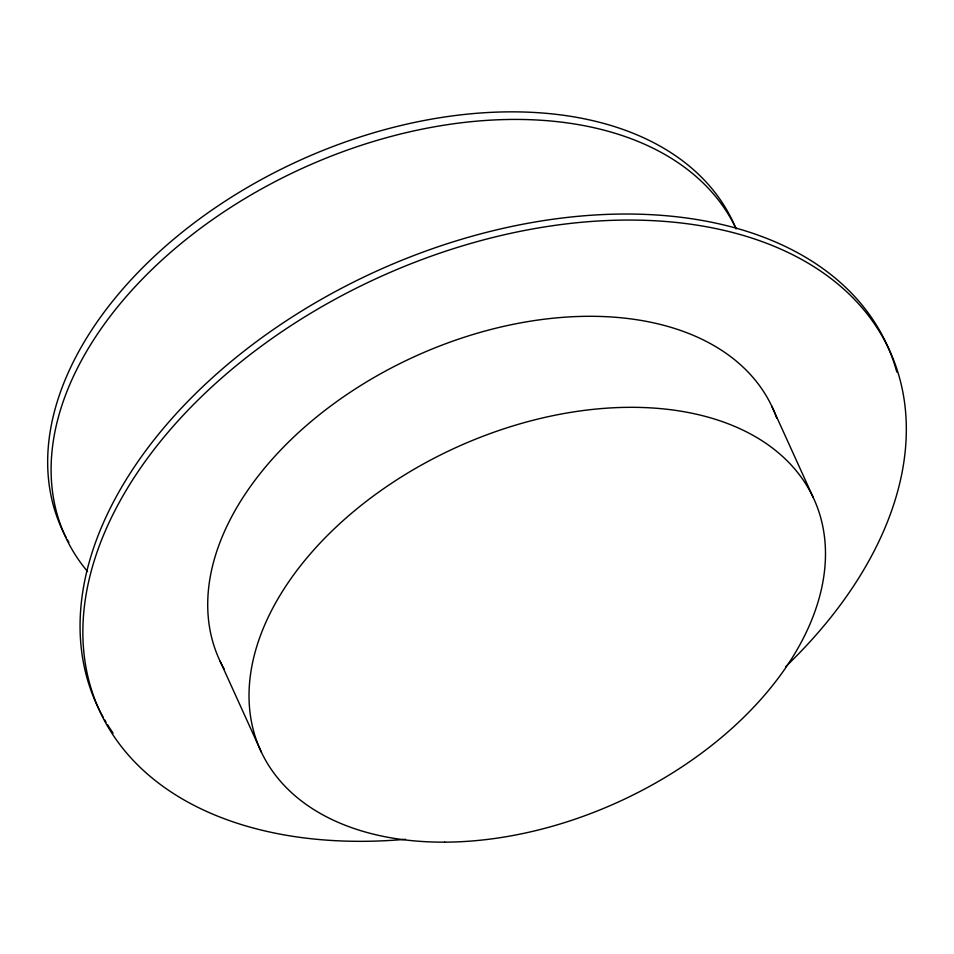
<?xml version="1.0" encoding="UTF-8"?>
<svg xmlns="http://www.w3.org/2000/svg" width="954" height="954" viewBox="0 0 954 954"><rect width="100%" height="100%" fill="white"/><g stroke="black" fill="none" stroke-linecap="round" stroke-linejoin="round"><path stroke-width="1.43" d="M771.738 406.106L813.046 497.094M220.171 661.337L261.468 752.312M87.565 571.541A369.007 236.699 -24.4 0 1 272.117 183.192A369.007 236.699 -24.4 0 1 735.987 228.483M68.903 542.385A369.007 236.699 -24.4 0 1 67.448 539.857M66.053 537.305A369.007 236.699 -24.4 0 1 297.076 161.584A369.007 236.699 -24.4 0 1 736.059 228.877M405.51 839.305A434.13 278.473 -24.4 0 1 116.507 507.54A434.13 278.473 -24.4 0 1 725.767 230.785A434.13 278.473 -24.4 0 1 785.738 666.584M103.115 717.169A434.13 278.473 -24.4 0 1 386.597 266.667A434.13 278.473 -24.4 0 1 896.82 372.024M113.109 733.089A434.13 278.473 -24.4 0 1 107.516 724.635M106.013 722.166A434.13 278.473 -24.4 0 1 104.546 719.674M224.238 669.183A303.897 194.926 -24.4 0 1 415.395 356.212A303.897 194.926 -24.4 0 1 776.794 418.365M444.647 842.155A303.897 194.926 -24.4 0 0 819.915 514.957A303.897 194.926 -24.4 0 0 347.208 516.996A303.897 194.926 -24.4 0 0 444.647 842.155"/></g></svg>
